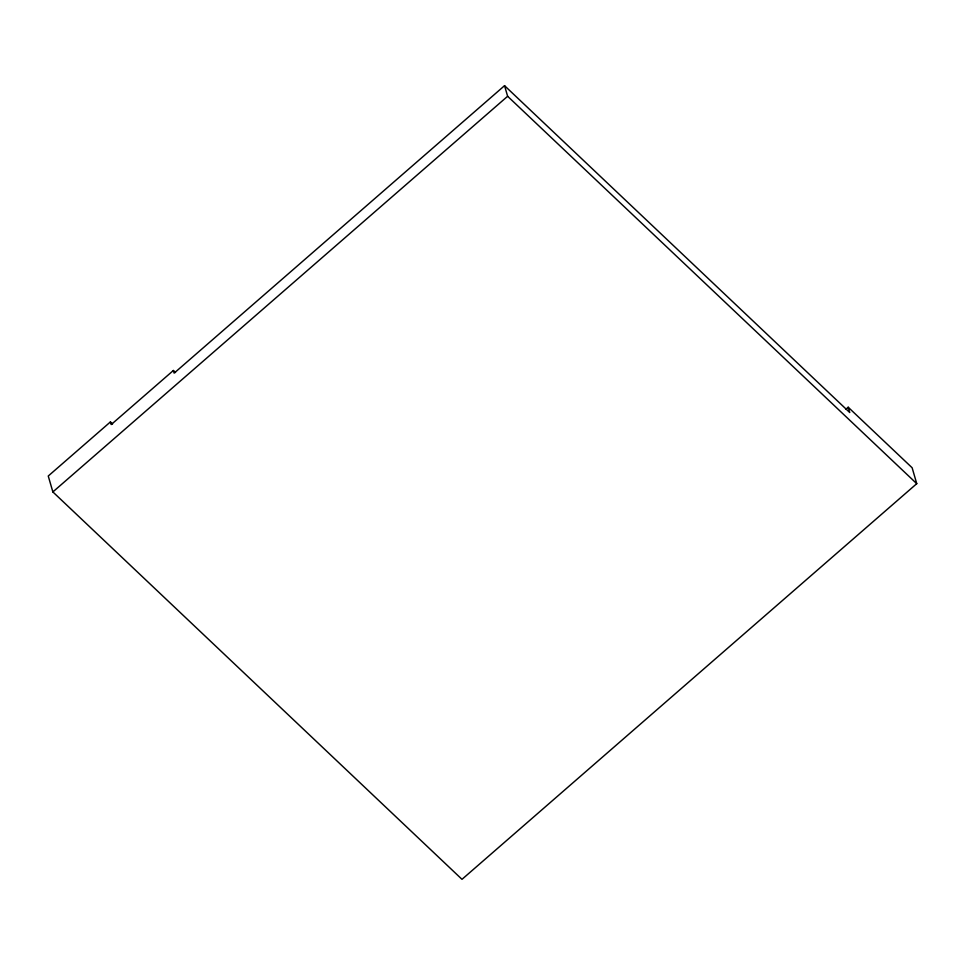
<?xml version="1.0" encoding="UTF-8"?>
<svg xmlns="http://www.w3.org/2000/svg" width="965" height="965" viewBox="0 0 965 965"><rect width="100%" height="100%" fill="white"/><g stroke="black" fill="none" stroke-linecap="round" stroke-linejoin="round"><path stroke-width="1.45" d="M112.555 423.949L110.42 421.922L48.25 476.022L52.87 491.933L461.994 879.332L916.75 483.67L912.13 467.76L848.199 407.23L845.943 409.196M175.497 372.502L173.374 370.488L111.192 424.576L110.42 421.922M848.199 407.23L849.743 412.538L504.55 85.668L174.134 373.141L173.374 370.488M52.87 491.933L507.626 96.283L504.55 85.668M507.626 96.283L916.75 483.67"/></g></svg>
